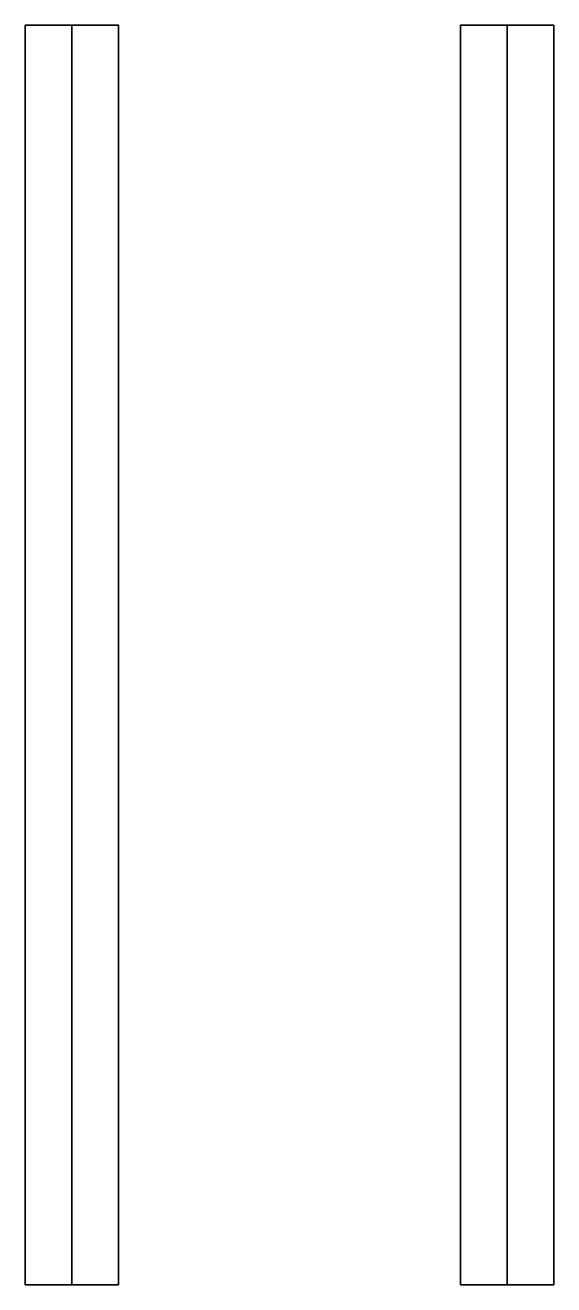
# Model space of a CAD drawing. Extents: x -0.17 to 0.17, y 0.6 to 1.41.
import ezdxf

# ---------------------------------------------------------------- set-up
doc = ezdxf.new("R2010")
doc.units = 0
doc.layers.add('GUNS', color=1, linetype='CONTINUOUS')

msp = doc.modelspace()

# ---------------------------------------------------------------- linework, layer by layer
at = {"layer": 'GUNS'}
for points in [[(-0.17, 0.6), (-0.14, 0.6, 0.03), (-0.14, 1.41, 0.03), (-0.17, 1.41)], [(-0.14, 0.6, -0.03), (-0.17, 0.6), (-0.17, 1.41), (-0.14, 1.41, -0.03)], [(-0.11, 1.41), (-0.14, 1.41, -0.03), (-0.17, 1.41), (-0.14, 1.41, 0.03)], [(-0.14, 0.6, 0.03), (-0.11, 0.6), (-0.11, 1.41), (-0.14, 1.41, 0.03)], [(-0.11, 0.6), (-0.14, 0.6, -0.03), (-0.14, 1.41, -0.03), (-0.11, 1.41)], [(0.11, 0.6), (0.14, 0.6, 0.03), (0.14, 1.41, 0.03), (0.11, 1.41)], [(0.14, 0.6, -0.03), (0.11, 0.6), (0.11, 1.41), (0.14, 1.41, -0.03)], [(0.17, 1.41), (0.14, 1.41, -0.03), (0.11, 1.41), (0.14, 1.41, 0.03)], [(0.14, 0.6, 0.03), (0.17, 0.6), (0.17, 1.41), (0.14, 1.41, 0.03)], [(0.17, 0.6), (0.14, 0.6, -0.03), (0.14, 1.41, -0.03), (0.17, 1.41)]]:
    msp.add_3dface(points, dxfattribs=at)

doc.saveas('drawing.dxf')
